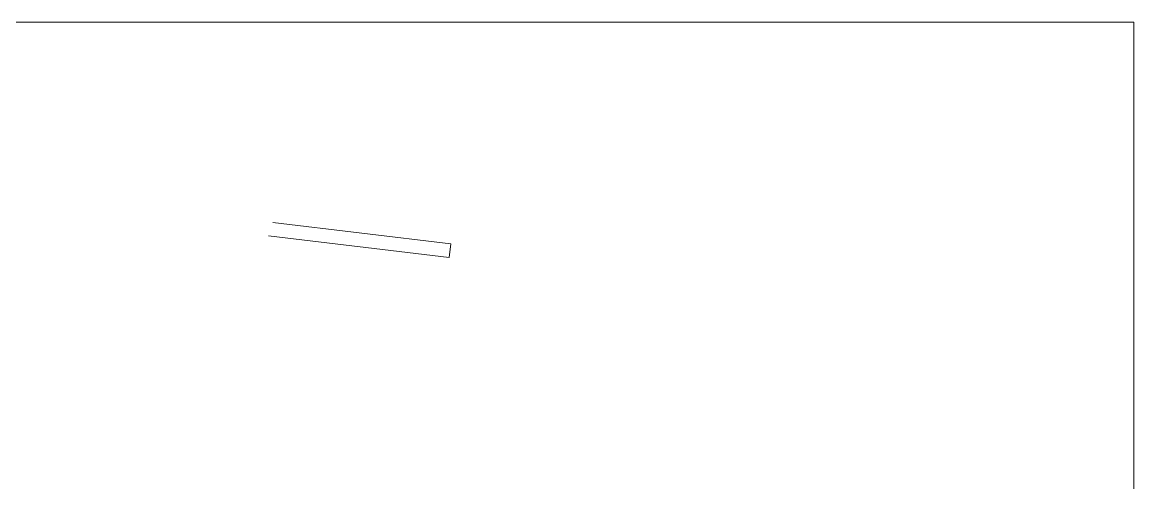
# Model space of a CAD drawing. Header units: millimetres. Extents: x 4525 to 9082, y 179 to 563.
# Drawn here: x 5396.41 to 5407.39, y 493.71 to 498.26 of the extents above; entities that cross this region are included whole.
import ezdxf

# ---------------------------------------------------------------- set-up
doc = ezdxf.new("R2010")
doc.units = ezdxf.units.MM
doc.header["$LTSCALE"] = 100
doc.layers.add('HATCH MUROS', color=251, linetype='Continuous', lineweight=9)

msp = doc.modelspace()

# ---------------------------------------------------------------- linework, layer by layer
at = {"layer": 'HATCH MUROS', "color": 4, "linetype": 'ByBlock', "ltscale": 100}
for p, q in [((5369.83, 498.264), (5407.387, 498.264)), ((5407.387, 498.264), (5407.387, 476.971))]:
    msp.add_line(p, q, dxfattribs=at)
at = {"layer": 'HATCH MUROS', "color": 0, "linetype": 'ByBlock', "ltscale": 100}
for p, q in [((5398.882, 496.284, 1.919), (5400.64, 496.074, 1.919)), ((5398.839, 496.153, 1.919), (5400.624, 495.94, 1.919)), ((5400.64, 496.074, 1.919), (5400.624, 495.94, 1.919))]:
    msp.add_line(p, q, dxfattribs=at)

doc.saveas('drawing.dxf')
